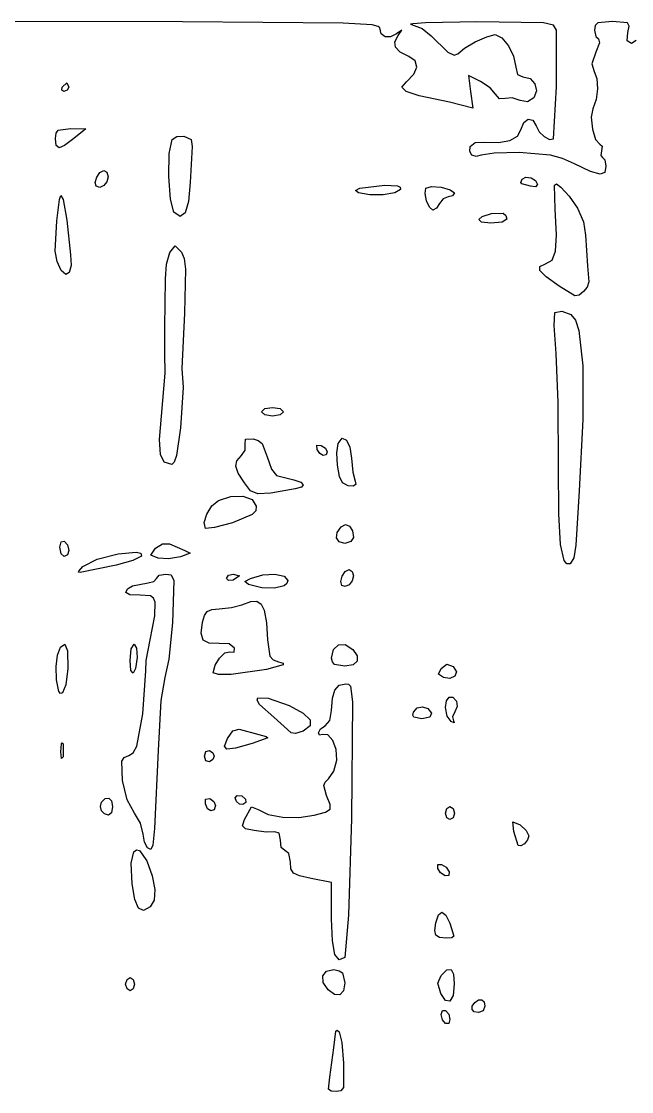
# Model space of a CAD drawing. Extents: x 0 to 282, y 0 to 282.
# Drawn here: x 128.5 to 177.6, y 196.1 to 282.2 of the extents above; entities that cross this region are included whole.
import ezdxf

# ---------------------------------------------------------------- set-up
doc = ezdxf.new("R2010")
doc.units = 0

msp = doc.modelspace()

# ---------------------------------------------------------------- linework, layer by layer
at = {"layer": 'Layer 1'}
for p, q in [((141.46393, 282.187394), (125.58893, 282.222672)), ((154.375595, 282.085971), (141.46393, 282.187394)), ((156.723773, 281.934386), (154.375595, 282.085971)), ((157.20085, 281.826141), (156.723773, 281.934386)), ((157.33893, 281.693505), (157.20085, 281.826141)), ((157.454135, 281.234894), (157.33893, 281.693505)), ((159.107233, 281.521526), (158.67949, 281.234894)), ((158.820601, 281.093783), (159.107233, 281.521526)), ((159.995789, 282.033617), (159.812511, 282.003644)), ((159.812511, 282.003644), (159.878933, 281.975739)), ((159.878933, 281.975739), (160.752058, 281.649419)), ((161.025458, 282.094802), (159.995789, 282.033617)), ((160.752058, 281.649419), (161.466433, 281.058516)), ((165.135323, 282.187406), (161.025458, 282.094802)), ((170.515188, 282.116851), (165.135323, 282.187406)), ((171.316656, 281.909593), (170.515188, 282.116851)), ((171.555883, 281.517128), (171.316656, 281.909593)), ((171.564702, 276.970707), (171.555883, 281.517128)), ((174.682376, 281.880368), (174.625051, 281.517117)), ((174.625051, 281.517117), (174.717655, 281.018818)), ((174.898452, 282.094791), (174.682376, 281.880368)), ((176.071441, 282.222673), (174.898452, 282.094791)), ((177.284112, 282.099201), (176.071441, 282.222673)), ((177.396009, 281.83572), (177.284112, 282.099201)), ((177.306161, 281.340728), (177.396009, 281.83572)), ((157.757856, 280.98795), (157.454135, 281.234894)), ((158.187254, 280.97913), (157.757856, 280.98795)), ((158.67949, 281.234894), (158.187254, 280.97913)), ((158.551057, 280.591077), (158.820601, 281.093783)), ((161.466433, 281.058516), (162.820219, 279.740005)), ((165.025085, 280.573444), (165.945063, 280.991265)), ((165.945063, 280.991265), (166.616993, 281.164346)), ((166.616993, 281.164346), (167.158839, 280.910235)), ((167.158839, 280.910235), (167.697377, 280.26917)), ((174.717655, 281.018818), (174.942551, 280.811561)), ((174.942551, 280.811561), (175.021925, 280.494061)), ((177.248834, 280.661631), (177.306161, 281.340728)), ((177.588383, 280.458783), (177.248834, 280.661631)), ((177.985257, 280.692498), (177.588383, 280.458783)), ((158.595705, 280.141286), (158.551057, 280.591077)), ((158.964467, 279.744412), (158.595705, 280.141286)), ((163.618383, 279.612126), (164.151409, 280.06302)), ((164.151409, 280.06302), (165.025085, 280.573444)), ((167.697377, 280.26917), (168.110239, 279.423053)), ((175.021925, 280.494061), (174.730884, 279.753231)), ((159.667268, 279.400453), (158.964467, 279.744412)), ((160.170528, 279.046021), (159.667268, 279.400453)), ((160.306679, 278.549376), (160.170528, 279.046021)), ((162.820219, 279.740005), (163.316865, 279.505739)), ((163.316865, 279.505739), (163.618383, 279.612126)), ((168.110239, 279.423053), (168.275053, 278.553786)), ((174.730884, 279.753231), (174.408973, 278.805139)), ((160.079027, 277.966743), (160.306679, 278.549376)), ((168.275053, 278.553786), (168.411755, 277.940834)), ((174.408973, 278.805139), (174.589773, 278.201011)), ((174.589773, 278.201011), (174.816322, 277.633259)), ((131.762653, 276.930825), (132.150709, 277.283603)), ((132.150709, 277.283603), (132.29182, 276.930825)), ((159.116053, 276.926599), (159.490879, 277.354343)), ((159.490879, 277.354343), (160.079027, 277.966743)), ((165.452821, 277.389626), (164.465043, 277.883515)), ((164.465043, 277.883515), (164.641432, 276.578235)), ((166.211298, 276.891324), (165.452821, 277.389626)), ((168.411755, 277.940834), (168.839498, 277.777674)), ((168.839498, 277.777674), (169.428748, 277.637114)), ((169.428748, 277.637114), (169.822867, 277.208819)), ((169.822867, 277.208819), (169.945788, 276.641619)), ((174.816322, 277.633259), (174.867585, 276.807539)), ((131.727375, 276.68829), (131.762653, 276.930825)), ((131.903764, 276.578047), (131.727375, 276.68829)), ((132.177167, 276.68829), (131.903764, 276.578047)), ((132.29182, 276.930825), (132.177167, 276.68829)), ((132.29182, 276.930825), (132.29182, 276.930825)), ((159.455601, 276.578231), (159.116053, 276.926599)), ((160.513931, 276.225453), (159.455601, 276.578231)), ((164.641432, 276.578235), (164.817821, 275.237675)), ((166.652271, 276.366566), (166.211298, 276.891324)), ((166.974182, 276.004969), (166.652271, 276.366566)), ((169.945788, 276.641619), (169.721443, 276.084344)), ((171.308938, 272.768238), (171.564702, 276.970707)), ((174.867585, 276.807539), (174.753484, 275.928902)), ((162.948101, 275.731564), (160.513931, 276.225453)), ((164.817821, 275.237675), (162.948101, 275.731564)), ((167.428383, 276.013788), (166.974182, 276.004969)), ((168.001652, 276.062295), (167.428383, 276.013788)), ((168.627833, 275.872677), (168.001652, 276.062295)), ((169.214325, 275.740386), (168.627833, 275.872677)), ((169.721443, 276.084344), (169.214325, 275.740386)), ((174.753484, 275.928902), (174.48394, 275.202401)), ((174.48394, 275.202401), (174.353853, 274.517791)), ((168.698388, 273.509068), (168.916118, 274.09942)), ((168.916118, 274.09942), (169.276062, 274.368966)), ((169.276062, 274.368966), (169.655848, 274.287938)), ((169.655848, 274.287938), (169.933108, 273.826568)), ((169.933108, 273.826568), (170.167926, 273.353625)), ((174.353853, 274.517791), (174.448662, 273.561984)), ((131.23345, 272.803327), (131.276996, 273.227763)), ((131.276996, 273.227763), (131.449527, 273.473605)), ((131.449527, 273.473605), (132.4329, 273.614716)), ((132.4329, 273.614716), (133.66762, 273.579438)), ((133.66762, 273.579438), (132.715119, 272.803326)), ((140.61735, 272.732767), (140.987767, 272.962072)), ((140.987767, 272.962072), (141.569851, 272.979712)), ((141.569851, 272.979712), (142.143115, 272.732767)), ((167.803211, 272.644762), (168.424431, 272.987618)), ((168.424431, 272.987618), (168.698388, 273.509068)), ((170.167926, 273.353625), (170.568107, 272.953442)), ((170.568107, 272.953442), (170.994747, 272.725239)), ((174.448662, 273.561984), (174.702221, 272.71201)), ((131.291328, 272.247701), (131.23345, 272.803327)), ((131.511265, 272.062493), (131.291328, 272.247701)), ((131.962712, 272.247701), (131.511265, 272.062493)), ((132.71512, 272.803327), (131.962712, 272.247701)), ((132.715119, 272.803326), (132.71512, 272.803327)), ((140.381429, 271.599471), (140.61735, 272.732767)), ((142.24013, 272.168327), (142.063741, 269.275547)), ((142.143115, 272.732767), (142.240129, 272.168323)), ((142.240129, 272.168323), (142.24013, 272.168327)), ((164.575291, 271.760612), (164.606158, 272.168512)), ((164.606158, 272.168512), (165.016263, 272.490422)), ((165.016263, 272.490422), (165.770328, 272.52129)), ((165.770328, 272.52129), (166.897564, 272.487115)), ((166.897564, 272.487115), (167.803211, 272.644762)), ((170.994747, 272.725239), (171.308938, 272.768238)), ((174.702221, 272.71201), (175.048385, 272.344901)), ((175.048385, 272.344901), (175.238003, 272.186151)), ((175.238003, 272.186151), (175.189496, 271.815734)), ((140.343947, 269.751797), (140.381429, 271.599471)), ((164.756089, 271.471775), (164.575291, 271.760612)), ((165.082409, 271.354918), (164.756089, 271.471775)), ((165.488103, 271.462956), (165.082409, 271.354918)), ((166.546438, 271.634935), (165.488103, 271.462956)), ((168.557273, 271.674623), (166.546438, 271.634935)), ((171.070814, 271.467366), (168.557273, 271.674623)), ((172.02993, 271.193412), (171.070814, 271.467366)), ((173.002273, 270.7574), (172.02993, 271.193412)), ((175.189496, 271.815734), (175.132169, 271.445317)), ((175.132169, 271.445317), (175.260051, 271.286567)), ((175.260051, 271.286567), (175.454079, 271.07931)), ((174.292117, 270.15437), (173.002273, 270.7574)), ((175.542273, 270.581011), (175.443054, 270.07279)), ((175.454079, 271.07931), (175.542273, 270.581011)), ((134.429372, 269.275544), (134.549537, 269.698877)), ((134.549537, 269.698877), (134.801994, 270.069294)), ((134.801994, 270.069294), (135.113982, 270.228044)), ((135.113982, 270.228044), (135.356517, 270.086932)), ((135.356517, 270.086932), (135.46676, 269.734155)), ((135.46676, 269.734156), (135.36258, 269.330115)), ((135.46676, 269.734155), (135.46676, 269.734156)), ((140.478444, 267.930581), (140.343947, 269.751797)), ((168.693994, 269.266725), (168.804237, 269.52249)), ((168.804237, 269.52249), (169.101342, 269.689508)), ((169.101342, 269.689508), (169.514201, 269.641552)), ((169.514201, 269.641552), (169.880758, 269.428232)), ((169.880758, 269.428232), (170.038957, 269.099156)), ((175.066023, 269.928372), (174.292117, 270.15437)), ((175.443054, 270.07279), (175.066023, 269.928372)), ((134.514259, 268.958044), (134.429372, 269.275544)), ((134.797033, 268.865992), (134.514259, 268.958044)), ((135.109572, 269.015371), (134.797033, 268.865992)), ((135.36258, 269.330115), (135.109572, 269.015371)), ((142.063741, 269.275547), (141.934205, 267.744821)), ((155.380513, 268.62236), (155.729433, 268.81253)), ((155.61037, 268.428884), (155.380513, 268.62236)), ((155.729433, 268.81253), (157.72704, 269.063884)), ((157.72704, 269.063884), (158.772143, 269.006557)), ((158.99704, 268.711106), (158.542287, 268.438805)), ((158.772143, 269.006557), (158.982156, 268.890251)), ((158.982156, 268.890251), (158.99704, 268.711106)), ((158.99704, 268.711106), (158.99704, 268.711106)), ((160.977559, 268.377619), (161.043153, 268.81694)), ((161.043153, 268.81694), (161.490741, 268.954744)), ((161.490741, 268.954744), (162.269058, 268.887495)), ((162.269058, 268.887495), (163.007688, 268.687955)), ((163.007688, 268.687955), (163.336213, 268.428884)), ((168.768959, 269.169712), (168.693994, 269.266725)), ((169.474515, 268.958045), (168.768959, 269.169712)), ((169.8758, 268.909537), (169.474515, 268.958045)), ((170.03896, 269.099156), (169.8758, 268.909537)), ((170.038957, 269.099156), (170.03896, 269.099156)), ((171.388335, 269.063877), (171.559212, 269.167505)), ((171.450071, 267.1236), (171.388335, 269.063877)), ((171.559212, 269.167505), (171.908682, 268.88749)), ((171.908682, 268.88749), (172.565732, 268.173116)), ((131.33922, 266.171104), (131.550887, 267.899714)), ((131.550887, 267.899714), (131.664437, 268.21115)), ((131.664437, 268.21115), (131.850748, 267.904123)), ((131.850748, 267.904123), (132.15061, 266.241654)), ((140.758461, 266.876657), (140.478444, 267.930581)), ((141.934205, 267.744821), (141.662456, 266.81933)), ((156.521529, 268.264621), (155.61037, 268.428884)), ((157.607976, 268.278953), (156.521529, 268.264621)), ((158.542287, 268.438805), (157.607976, 268.278953)), ((161.10048, 267.789472), (160.977559, 268.377619)), ((161.335849, 267.274086), (161.10048, 267.789472)), ((162.436626, 267.952633), (162.136765, 267.582217)), ((162.842321, 268.111384), (162.436626, 267.952633)), ((163.195099, 268.203988), (162.842321, 268.111384)), ((163.33621, 268.428884), (163.195099, 268.203988)), ((163.336213, 268.428884), (163.33621, 268.428884)), ((172.565732, 268.173116), (173.249242, 267.19416)), ((141.265029, 266.522226), (140.758461, 266.876657)), ((161.607598, 267.05305), (161.335849, 267.274086)), ((161.911869, 267.2118), (161.607598, 267.05305)), ((162.136765, 267.582217), (161.911869, 267.2118)), ((171.557008, 265.065357), (171.450071, 267.1236)), ((173.249242, 267.19416), (173.24924, 267.194156)), ((173.24924, 267.194156), (173.72549, 266.091724)), ((131.198109, 263.741346), (131.33922, 266.171104)), ((132.15061, 266.241664), (132.432832, 263.454714)), ((132.15061, 266.241654), (132.15061, 266.241664)), ((141.662456, 266.81933), (141.265029, 266.522226)), ((165.294089, 266.276942), (165.569698, 266.530501)), ((165.52119, 266.076299), (165.294089, 266.276942)), ((166.26423, 265.99472), (165.52119, 266.076299)), ((165.569698, 266.530501), (166.334786, 266.770832)), ((167.181454, 266.087324), (166.26423, 265.99472)), ((166.334786, 266.770832), (167.256416, 266.79288)), ((167.56951, 266.31222), (167.181454, 266.087324)), ((167.256416, 266.79288), (167.490682, 266.617043)), ((167.490682, 266.617043), (167.569506, 266.312221)), ((167.569506, 266.312221), (167.56951, 266.31222)), ((173.72549, 266.091724), (173.88424, 265.042206)), ((171.48535, 263.754565), (171.557008, 265.065357)), ((173.88424, 265.042206), (174.060629, 262.572756)), ((131.359064, 262.901845), (131.198109, 263.741346)), ((132.432832, 263.454714), (132.480788, 262.591509)), ((140.171849, 262.705052), (140.440843, 263.631097)), ((140.440843, 263.631097), (140.859767, 264.164674)), ((140.859767, 264.164674), (141.358066, 263.666375)), ((141.358066, 263.666375), (141.590128, 263.158154)), ((171.202024, 263.025858), (171.48535, 263.754565)), ((131.691998, 262.184714), (131.359064, 262.901845)), ((132.480788, 262.591509), (132.340228, 262.025962)), ((140.088065, 261.514427), (140.171849, 262.705052)), ((141.590128, 263.158154), (141.706434, 262.29936)), ((170.224716, 262.5022), (170.673959, 262.71387)), ((170.673959, 262.71387), (171.202024, 263.025858)), ((174.060629, 262.572756), (174.153233, 261.267476)), ((132.060761, 261.857291), (131.691998, 262.184714)), ((132.340228, 262.025962), (132.060761, 261.857291)), ((141.706434, 262.29936), (141.605011, 258.762765)), ((170.228574, 262.184698), (170.224716, 262.5022)), ((170.728527, 261.68199), (170.228574, 262.184698)), ((171.767569, 260.9147), (170.728527, 261.68199)), ((140.052787, 259.468317), (140.088065, 261.514427)), ((173.046392, 260.160636), (171.767569, 260.9147)), ((174.015981, 260.846347), (173.743129, 260.491366)), ((174.153233, 261.267476), (174.015981, 260.846347)), ((173.394761, 260.205285), (173.046392, 260.160636)), ((173.743129, 260.491366), (173.394761, 260.205285)), ((140.017509, 257.704427), (140.052787, 259.468317)), ((141.60501, 258.762777), (141.393343, 254.308956)), ((141.605011, 258.762765), (141.60501, 258.762777)), ((171.375004, 257.75291), (171.414692, 258.798021)), ((171.414692, 258.798021), (172.001186, 258.925903)), ((172.001186, 258.925903), (172.719972, 258.65691)), ((172.71997, 258.656941), (173.077225, 258.205288)), ((172.719972, 258.65691), (172.71997, 258.656941)), ((140.017509, 255.517207), (140.017509, 257.704427)), ((171.520525, 255.517181), (171.375004, 257.75291)), ((173.077225, 258.205288), (173.35552, 257.358827)), ((173.35552, 257.358827), (173.676879, 254.516205)), ((140.052787, 253.929707), (140.017509, 255.517207)), ((171.705734, 251.574888), (171.520525, 255.517181)), ((141.393343, 254.308956), (141.499177, 252.765547)), ((173.676879, 254.516205), (173.687352, 250.198526)), ((139.770565, 250.472487), (140.052787, 253.929707)), ((141.499177, 252.765547), (141.28751, 249.519987)), ((171.732192, 246.415511), (171.705734, 251.574888)), ((147.81348, 250.82527), (148.069244, 251.081034)), ((148.069244, 250.582735), (147.81348, 250.82527)), ((148.069244, 251.081034), (148.695425, 251.178048)), ((148.695425, 250.472492), (148.069244, 250.582735)), ((148.695425, 251.178048), (149.321606, 251.081034)), ((149.321606, 250.582735), (148.695425, 250.472492)), ((149.321606, 251.081034), (149.57737, 250.82527)), ((149.57737, 250.82527), (149.321606, 250.582735)), ((149.57737, 250.82527), (149.57737, 250.82527)), ((139.609609, 248.586226), (139.770565, 250.472487)), ((173.687352, 250.198526), (173.390248, 244.475241)), ((141.28751, 249.519987), (140.974419, 247.315122)), ((139.67355, 247.394498), (139.609609, 248.586226)), ((146.494953, 247.734045), (146.508182, 248.249983)), ((146.508182, 248.249983), (146.53464, 248.629219)), ((146.53464, 248.629219), (147.143182, 248.638039)), ((147.143182, 248.638039), (147.552735, 248.526142)), ((147.552735, 248.526142), (147.853148, 248.272031)), ((147.853148, 248.272031), (148.272072, 247.191649)), ((152.293741, 247.791378), (152.267283, 248.135336)), ((152.267283, 248.135336), (152.611241, 248.108878)), ((152.611241, 248.108878), (152.95079, 247.888392)), ((153.883443, 247.516317), (153.987072, 248.285261)), ((153.987072, 248.285261), (154.301264, 248.688199)), ((154.301264, 248.688199), (154.648529, 248.545434)), ((154.648529, 248.545434), (154.929647, 247.972719)), ((154.929647, 247.972719), (155.045402, 247.085811)), ((139.988846, 246.771624), (139.67355, 247.394498)), ((140.974419, 247.315122), (140.786455, 246.771624)), ((145.82247, 246.876354), (146.190682, 247.297482)), ((146.190682, 247.297482), (146.494953, 247.734045)), ((148.27207, 247.191655), (148.616029, 246.199467)), ((148.272072, 247.191649), (148.27207, 247.191655)), ((152.509817, 247.471122), (152.293741, 247.791378)), ((152.77881, 247.319537), (152.509817, 247.471122)), ((153.008116, 247.359776), (152.77881, 247.319537)), ((152.95079, 247.888392), (153.10513, 247.614989)), ((153.10513, 247.614989), (153.008116, 247.359776)), ((153.10513, 247.614989), (153.10513, 247.614989)), ((153.925336, 246.525783), (153.883443, 247.516317)), ((155.045402, 247.085811), (155.04541, 247.085822)), ((155.04541, 247.085822), (155.151243, 245.970161)), ((140.581954, 246.591927), (139.988846, 246.771624)), ((140.786455, 246.771624), (140.581954, 246.591927)), ((145.732071, 246.441997), (145.82247, 246.876354)), ((145.932713, 245.888577), (145.732071, 246.441997)), ((148.616029, 246.199467), (149.012904, 245.709985)), ((154.086291, 245.621238), (153.925336, 246.525783)), ((171.741563, 242.612125), (171.732192, 246.415511)), ((146.437627, 245.110262), (145.932713, 245.888577)), ((149.012904, 245.709985), (150.424014, 245.357207)), ((150.424014, 245.357207), (150.971372, 245.171998)), ((154.33985, 245.110261), (154.086291, 245.621238)), ((155.151243, 245.970161), (155.36291, 245.251372)), ((146.938126, 244.472506), (146.437627, 245.110262)), ((147.504773, 244.215088), (146.938126, 244.472506)), ((150.529847, 244.616373), (148.560903, 244.281785)), ((151.034211, 244.761894), (150.529847, 244.616373)), ((150.971372, 245.171998), (151.178079, 244.960331)), ((151.178079, 244.960331), (151.034211, 244.761894)), ((154.7924, 244.87434), (154.33985, 245.110261)), ((155.18211, 244.836858), (154.7924, 244.87434)), ((155.406456, 244.971354), (155.18211, 244.836858)), ((155.36291, 245.251372), (155.406456, 244.971354)), ((173.390248, 244.475241), (173.108026, 240.100791)), ((143.823768, 243.252115), (144.35624, 243.699152)), ((144.35624, 243.699152), (145.351184, 244.014447)), ((145.351184, 244.014447), (146.309749, 244.025471)), ((146.309749, 244.025471), (147.050031, 243.758683)), ((147.050031, 243.758683), (147.39013, 243.240541)), ((148.560903, 244.281785), (147.504773, 244.215088)), ((143.403743, 242.58349), (143.823768, 243.252115)), ((147.350443, 242.86737), (147.07263, 242.557035)), ((147.39013, 243.240543), (147.350443, 242.86737)), ((147.39013, 243.240541), (147.39013, 243.240543)), ((143.195384, 241.908251), (143.403743, 242.58349)), ((143.29791, 241.441372), (143.195384, 241.908251)), ((145.48513, 241.899983), (144.021102, 241.511927)), ((147.07263, 242.557035), (145.48513, 241.899983)), ((171.886533, 240.144884), (171.741563, 242.612125)), ((144.021102, 241.511927), (143.29791, 241.441372)), ((153.845966, 240.674085), (153.901087, 241.105137)), ((153.901087, 241.105137), (154.234022, 241.582492)), ((154.234022, 241.582492), (154.581839, 241.757227)), ((154.581839, 241.757227), (154.89989, 241.630999)), ((154.89989, 241.630999), (155.131952, 241.260031)), ((155.131952, 241.260031), (155.2218, 240.700547)), ((131.585644, 239.924427), (131.695887, 240.35658)), ((131.695887, 240.35658), (131.938422, 240.418316)), ((131.938422, 240.418316), (132.194186, 240.114045)), ((139.276205, 239.853871), (139.853879, 240.215468)), ((139.853879, 240.215468), (140.405095, 240.206649)), ((140.405095, 240.206649), (141.639815, 239.677482)), ((154.055428, 240.362097), (153.845966, 240.674085)), ((154.516244, 240.241932), (154.055428, 240.362097)), ((155.014543, 240.378633), (154.516244, 240.241932)), ((155.2218, 240.700543), (155.014543, 240.378633)), ((155.2218, 240.700547), (155.2218, 240.700543)), ((131.695887, 239.39526), (131.585644, 239.924427)), ((131.938422, 239.183593), (131.695887, 239.39526)), ((132.194186, 239.324704), (131.938422, 239.183593)), ((132.194186, 240.114045), (132.2912, 239.677482)), ((132.2912, 239.677482), (132.194186, 239.324704)), ((132.2912, 239.677482), (132.2912, 239.677482)), ((134.580409, 238.970824), (136.273194, 239.40408)), ((136.273194, 239.40408), (137.721239, 239.533064)), ((137.721239, 239.533064), (138.110605, 239.440046)), ((138.110605, 239.440046), (138.14733, 239.218871)), ((138.905788, 239.302656), (139.276205, 239.853871)), ((139.487872, 239.042482), (138.905788, 239.302656)), ((142.058744, 239.439356), (141.287042, 239.148315)), ((141.639815, 239.677482), (141.63982, 239.677482)), ((141.63982, 239.677482), (142.058744, 239.439356)), ((172.183638, 238.855039), (171.886533, 240.144884)), ((173.108026, 240.100791), (172.944866, 239.077734)), ((136.10121, 238.478037), (133.226069, 237.909182)), ((133.4201, 238.372204), (134.580409, 238.970824)), ((137.454995, 238.874912), (136.10121, 238.478037)), ((138.14732, 239.218871), (137.454995, 238.874912)), ((138.14733, 239.218871), (138.14732, 239.218871)), ((140.334543, 238.989565), (139.487872, 239.042482)), ((141.287042, 239.148315), (140.334543, 238.989565)), ((172.394409, 238.602031), (172.183638, 238.855039)), ((172.649415, 238.583841), (172.394409, 238.602031)), ((172.944866, 239.077734), (172.649415, 238.583841)), ((133.083993, 237.9313), (133.09488, 238.016669)), ((133.226069, 237.909182), (133.083993, 237.9313)), ((133.09488, 238.016669), (133.4201, 238.372204)), ((139.346842, 237.419693), (139.576148, 237.675457)), ((139.576148, 237.675457), (140.122954, 237.772471)), ((140.122954, 237.772471), (140.547941, 237.701364)), ((140.547941, 237.701364), (140.744725, 237.256532)), ((144.991286, 237.419704), (145.150036, 237.675468)), ((145.150036, 237.675468), (145.520453, 237.772482)), ((145.520453, 237.772482), (146.04962, 237.631371)), ((146.04962, 237.631371), (145.520453, 237.278593)), ((146.04962, 237.631371), (146.04962, 237.631371)), ((146.931569, 237.419704), (147.920999, 237.699721)), ((147.920999, 237.699721), (148.893894, 237.754843)), ((148.893894, 237.754843), (149.635279, 237.598298)), ((149.635279, 237.598298), (149.930179, 237.243315)), ((154.184432, 237.172759), (154.304597, 237.596092)), ((154.304597, 237.596092), (154.557054, 237.966509)), ((154.557054, 237.966509), (154.869042, 238.125259)), ((154.869042, 238.125259), (155.111577, 237.984148)), ((155.111577, 237.984148), (155.22182, 237.63137)), ((155.22182, 237.631371), (155.11764, 237.22733)), ((155.22182, 237.63137), (155.22182, 237.631371)), ((137.024569, 236.590664), (137.41979, 236.837609)), ((137.41979, 236.837609), (138.676564, 237.066915)), ((138.676564, 237.066915), (139.143995, 237.177158)), ((139.143995, 237.177158), (139.346842, 237.419693)), ((140.744725, 237.256532), (140.652121, 233.856631)), ((145.150036, 237.243315), (144.991286, 237.419704)), ((145.520453, 237.278593), (145.150036, 237.243315)), ((146.472957, 237.15953), (146.931569, 237.419704)), ((146.75518, 236.925815), (146.472957, 237.15953)), ((147.831702, 236.657924), (146.75518, 236.925815)), ((149.627562, 236.836518), (148.858616, 236.634773)), ((149.850185, 237.015525), (149.627562, 236.836518)), ((149.93018, 237.243315), (149.850185, 237.015525)), ((149.930179, 237.243315), (149.93018, 237.243315)), ((154.269319, 236.855259), (154.184432, 237.172759)), ((154.552093, 236.763207), (154.269319, 236.855259)), ((154.864632, 236.912586), (154.552093, 236.763207)), ((155.11764, 237.22733), (154.864632, 236.912586)), ((136.877394, 236.290803), (137.024569, 236.590664)), ((137.221354, 236.092365), (136.877394, 236.290803)), ((138.041564, 236.079136), (137.221354, 236.092365)), ((138.867836, 236.02291), (138.041564, 236.079136)), ((139.113747, 235.839768), (138.867836, 236.02291)), ((148.858616, 236.634773), (147.831702, 236.657924)), ((139.254238, 235.523507), (139.113747, 235.839768)), ((139.23715, 234.402333), (139.254238, 235.523507)), ((144.391577, 234.985528), (145.401405, 235.078132)), ((145.401405, 235.078132), (146.226027, 235.303028)), ((146.226027, 235.303028), (146.943711, 235.559343)), ((146.943711, 235.559343), (147.443113, 235.58084)), ((147.443113, 235.58084), (147.783765, 235.357598)), ((147.783765, 235.357598), (148.025197, 234.879694)), ((138.852953, 232.480796), (139.23715, 234.402333)), ((143.051017, 233.891918), (143.215831, 234.429904)), ((143.215831, 234.429904), (143.443483, 234.756222)), ((143.443483, 234.756222), (143.810043, 234.923791)), ((143.810043, 234.923791), (144.391577, 234.985528)), ((148.02518, 234.879705), (148.219208, 233.839008)), ((148.025197, 234.879694), (148.02518, 234.879705)), ((140.65212, 233.856651), (140.361078, 230.937411)), ((140.652121, 233.856631), (140.65212, 233.856651)), ((142.942979, 233.01218), (143.051017, 233.891918)), ((148.219208, 233.839008), (148.307402, 232.480815)), ((138.531043, 230.818332), (138.852953, 232.480796)), ((143.112755, 232.463171), (142.942979, 233.01218)), ((143.586801, 232.205202), (143.112755, 232.463171)), ((148.307402, 232.480815), (148.483791, 231.162306)), ((131.400471, 231.254914), (131.640801, 231.889913)), ((131.640801, 231.889913), (131.973735, 232.128038)), ((131.973735, 232.128038), (132.203041, 231.594461)), ((132.203041, 231.594461), (132.22068, 230.187758)), ((137.230125, 230.822761), (137.322729, 231.753214)), ((137.322729, 231.753214), (137.547625, 232.128041)), ((137.547625, 232.128041), (137.750472, 231.82377)), ((137.750472, 231.82377), (137.79457, 231.069711)), ((144.391577, 232.198588), (143.586801, 232.205202)), ((145.220603, 232.15008), (144.391577, 232.198588)), ((145.626297, 231.810532), (145.220603, 232.15008)), ((145.621887, 231.497442), (145.626297, 231.810532)), ((153.45794, 230.999146), (153.608422, 231.699742)), ((153.608422, 231.699742), (154.000336, 232.07953)), ((154.000336, 232.07953), (154.544384, 232.095516)), ((154.544384, 232.095516), (155.15127, 231.704702)), ((155.15127, 231.704706), (155.51838, 231.182704)), ((155.15127, 231.704702), (155.15127, 231.704706)), ((131.279204, 230.342102), (131.400471, 231.254914)), ((137.303437, 230.017988), (137.230125, 230.822761)), ((137.79457, 231.069706), (137.661727, 230.167919)), ((137.79457, 231.069711), (137.79457, 231.069706)), ((138.500175, 229.976076), (138.531043, 230.818332)), ((140.361078, 230.937411), (140.01712, 229.446921)), ((144.077929, 230.431947), (144.431258, 231.012378)), ((144.431258, 231.012378), (144.870578, 231.427442)), ((144.870578, 231.427442), (145.273519, 231.52831)), ((145.273519, 231.52831), (145.621887, 231.497442)), ((148.483791, 231.162306), (148.743965, 230.878431)), ((148.743965, 230.878431), (149.189347, 230.716925)), ((149.189347, 230.716925), (149.565827, 230.592901)), ((153.514163, 230.706451), (153.45794, 230.999146)), ((153.696063, 230.509667), (153.514163, 230.706451)), ((155.521687, 230.756613), (155.181036, 230.469429)), ((155.51838, 231.182704), (155.521687, 230.756613)), ((131.303457, 229.270538), (131.279204, 230.342102)), ((132.22068, 230.187761), (132.05752, 228.87366)), ((132.22068, 230.187758), (132.22068, 230.187761)), ((137.47266, 229.808526), (137.303437, 230.017988)), ((137.661727, 230.167919), (137.47266, 229.808526)), ((138.25323, 226.518856), (138.500175, 229.976076)), ((143.932959, 229.83498), (144.077929, 230.431947)), ((144.34196, 229.680088), (143.932959, 229.83498)), ((148.201569, 230.081925), (145.379345, 229.68064)), ((149.555354, 230.465571), (148.201569, 230.081925)), ((149.565827, 230.592901), (149.555354, 230.465571)), ((154.51627, 230.364146), (153.696063, 230.509667)), ((155.181036, 230.469429), (154.51627, 230.364146)), ((162.048052, 229.72474), (162.277358, 230.187762)), ((162.277358, 230.187762), (162.740379, 230.53613)), ((162.740379, 230.53613), (163.229859, 230.328873)), ((163.229859, 230.328873), (163.498852, 229.914359)), ((163.498852, 229.914359), (163.37097, 229.552761)), ((131.506304, 228.322445), (131.303457, 229.270538)), ((140.01712, 229.446921), (139.69962, 227.603658)), ((145.379345, 229.68064), (144.34196, 229.680088)), ((162.453747, 229.446928), (162.048052, 229.72474)), ((162.965275, 229.380781), (162.453747, 229.446928)), ((163.37097, 229.552761), (162.965275, 229.380781)), ((163.37097, 229.552761), (163.37097, 229.552761)), ((131.643282, 228.171687), (131.506304, 228.322445)), ((131.788527, 228.22102), (131.643282, 228.171687)), ((132.05752, 228.87366), (131.788527, 228.22102)), ((153.520249, 227.777242), (153.718136, 228.445868)), ((153.718136, 228.445868), (154.068158, 228.830066)), ((154.068158, 228.830066), (154.586852, 228.952987)), ((154.586852, 228.952987), (154.807683, 228.921705)), ((154.807683, 228.921705), (154.971049, 228.749037)), ((154.971049, 228.749037), (155.146887, 227.506595)), ((139.69962, 227.603658), (139.487953, 223.590811)), ((147.471148, 227.616314), (147.526889, 227.815303)), ((147.659732, 227.28834), (147.471148, 227.616314)), ((147.526889, 227.815303), (148.339931, 227.799869)), ((148.801299, 226.271897), (147.659732, 227.28834)), ((148.339931, 227.799869), (150.036019, 227.18912)), ((153.457962, 226.801037), (153.520249, 227.777242)), ((155.146887, 227.506595), (155.045463, 218.122687)), ((162.630176, 227.048007), (162.71341, 227.586545)), ((162.71341, 227.586545), (162.925628, 227.863806)), ((162.925628, 227.863806), (163.210606, 227.85664)), ((163.210606, 227.85664), (163.512121, 227.541896)), ((163.51212, 227.541896), (163.573856, 227.131791)), ((163.512121, 227.541896), (163.51212, 227.541896)), ((137.76816, 223.917119), (138.25323, 226.518856)), ((150.036019, 227.18912), (150.03602, 227.189118)), ((150.03602, 227.189118), (151.174831, 226.586639)), ((151.174831, 226.586639), (151.738174, 226.046998)), ((153.312441, 225.998469), (153.457962, 226.801037)), ((159.990889, 226.413557), (160.05483, 226.659951)), ((160.072469, 226.249846), (159.990889, 226.413557)), ((160.05483, 226.659951), (160.3354, 227.006114)), ((160.3354, 227.006114), (160.764798, 227.100923)), ((160.764798, 227.100923), (161.200809, 226.957607)), ((161.200809, 226.957607), (161.50122, 226.589395)), ((161.50122, 226.589395), (161.351289, 226.254256)), ((161.50122, 226.589395), (161.50122, 226.589395)), ((162.766877, 226.35127), (162.630176, 227.048007)), ((163.371009, 226.695229), (163.1858, 226.285124)), ((163.573856, 227.131791), (163.371009, 226.695229)), ((150.212409, 225.001897), (148.801299, 226.271897)), ((151.732662, 225.566889), (151.16491, 225.143008)), ((151.738174, 226.046998), (151.732662, 225.566889)), ((152.558378, 225.310553), (152.928795, 225.566317)), ((152.928795, 225.566317), (153.312441, 225.998469)), ((160.725108, 226.130784), (160.072469, 226.249846)), ((161.351289, 226.254256), (160.725108, 226.130784)), ((163.088787, 225.919117), (162.766877, 226.35127)), ((163.309273, 225.817693), (163.088787, 225.919117)), ((163.1858, 226.285124), (163.265176, 225.954395)), ((163.265176, 225.954395), (163.309273, 225.817693)), ((145.061703, 224.543287), (145.498266, 225.165058)), ((145.498266, 225.165058), (146.014204, 225.284121)), ((146.014204, 225.284121), (147.601704, 224.860787)), ((147.6017, 224.860787), (148.188742, 224.710856)), ((147.601704, 224.860787), (147.6017, 224.860787)), ((148.188742, 224.710856), (148.329302, 224.587384)), ((150.543139, 224.940161), (150.212409, 225.001897)), ((151.16491, 225.143008), (150.543139, 224.940161)), ((152.399628, 225.001872), (152.558378, 225.310553)), ((152.492232, 224.825483), (152.399628, 225.001872)), ((152.717128, 224.860761), (152.492232, 224.825483)), ((153.152038, 224.848635), (152.717128, 224.860761)), ((153.550568, 224.393332), (153.152038, 224.848635)), ((131.656111, 223.484951), (131.704618, 224.106722)), ((131.704618, 224.106722), (131.760291, 224.194365)), ((131.760291, 224.194365), (131.8325, 224.119951)), ((131.8325, 224.119951), (131.8325, 223.061621)), ((137.489245, 223.393464), (137.76816, 223.917119)), ((144.845074, 223.93695), (145.061703, 224.543287)), ((145.022012, 223.6878), (144.845074, 223.93695)), ((147.072533, 224.155231), (145.721503, 223.76938)), ((148.329302, 224.587384), (147.072533, 224.155231)), ((153.82342, 223.660216), (153.550568, 224.393332)), ((131.704618, 222.929325), (131.656111, 223.484951)), ((131.8325, 223.061617), (131.704618, 222.929325)), ((131.8325, 223.061621), (131.8325, 223.061617)), ((136.573125, 222.717677), (136.754475, 223.021946)), ((136.754475, 223.021946), (137.12434, 223.167466)), ((137.12434, 223.167466), (137.489245, 223.393464)), ((139.487953, 223.590811), (139.205731, 217.311361)), ((143.227188, 223.132173), (143.341841, 223.506999)), ((143.341841, 222.757346), (143.227188, 223.132173)), ((143.341841, 223.506999), (143.615244, 223.590784)), ((143.615244, 223.590784), (143.888647, 223.401166)), ((143.888647, 223.401166), (144.0033, 223.132173)), ((144.0033, 223.132173), (143.888647, 222.863179)), ((144.0033, 223.132173), (144.0033, 223.132173)), ((145.721503, 223.76938), (145.022012, 223.6878)), ((153.881298, 222.814651), (153.82342, 223.660216)), ((136.630451, 221.156636), (136.573125, 222.717677)), ((143.615244, 222.673562), (143.341841, 222.757346)), ((143.888647, 222.863179), (143.615244, 222.673562)), ((153.625534, 221.910653), (153.881298, 222.814651)), ((152.930451, 221.043588), (153.21102, 221.297701)), ((153.21102, 221.297701), (153.625534, 221.910653)), ((136.987639, 219.600001), (136.630451, 221.156636)), ((152.818555, 220.77294), (152.930451, 221.043588)), ((153.034631, 219.957141), (152.818555, 220.77294)), ((134.936865, 219.428), (135.223497, 219.730066)), ((135.223497, 219.730066), (135.510129, 219.754319)), ((135.510129, 219.754319), (135.730615, 219.527219)), ((135.730615, 219.527219), (135.81881, 219.075222)), ((137.582952, 218.546076), (136.987639, 219.600001)), ((143.297701, 219.286892), (143.31534, 219.670538)), ((143.31534, 219.670538), (143.650479, 219.710226)), ((143.650479, 219.710226), (143.972389, 219.467691)), ((145.696373, 219.780782), (145.855123, 219.957171)), ((145.798899, 219.472101), (145.696373, 219.780782)), ((145.855123, 219.957171), (146.22554, 219.921893)), ((146.22554, 219.921893), (146.529811, 219.670538)), ((146.529811, 219.670538), (146.54304, 219.392726)), ((153.341657, 219.247727), (153.034631, 219.957141)), ((134.851427, 219.084043), (134.936865, 219.428)), ((134.941275, 218.740086), (134.851427, 219.084043)), ((135.17003, 218.475503), (134.941275, 218.740086)), ((135.81881, 219.075226), (135.726206, 218.576927)), ((135.81881, 219.075222), (135.81881, 219.075226)), ((143.469129, 218.892773), (143.297701, 219.286892)), ((143.743083, 218.726857), (143.469129, 218.892773)), ((143.997193, 218.805681), (143.743083, 218.726857)), ((143.972389, 219.467691), (144.10909, 219.145781)), ((144.10909, 219.145781), (143.997193, 218.805681)), ((144.10909, 219.145781), (144.10909, 219.145781)), ((146.040331, 219.269253), (145.798899, 219.472101)), ((146.321451, 219.225156), (146.040331, 219.269253)), ((146.54304, 219.392726), (146.321451, 219.225156)), ((146.449805, 218.04277), (147.002126, 219.039919)), ((146.54304, 219.392726), (146.54304, 219.392726)), ((147.002126, 219.039919), (147.531293, 218.828252)), ((147.531293, 218.828252), (148.355912, 218.434133)), ((152.950295, 218.622649), (153.34772, 218.85912)), ((153.34772, 218.85912), (153.341657, 219.247727)), ((162.630034, 218.546059), (162.740277, 218.916475)), ((162.740277, 218.916475), (162.982812, 219.075226)), ((162.982812, 219.075226), (163.238576, 218.916475)), ((163.238576, 218.916475), (163.33559, 218.546059)), ((135.50131, 218.36967), (135.17003, 218.475503)), ((135.726206, 218.576927), (135.50131, 218.36967)), ((138.081251, 217.7391), (137.582952, 218.546076)), ((146.287747, 217.518565), (146.449805, 218.04277)), ((148.355912, 218.434133), (149.524489, 218.2153)), ((149.524489, 218.2153), (150.825358, 218.188291)), ((150.825358, 218.188291), (152.046853, 218.369641)), ((152.046853, 218.369641), (152.950295, 218.622649)), ((155.04547, 218.122728), (154.807345, 210.348367)), ((155.045463, 218.122687), (155.04547, 218.122728)), ((162.740277, 218.175642), (162.630034, 218.546059)), ((162.982812, 218.016892), (162.740277, 218.175642)), ((163.238576, 218.175642), (162.982812, 218.016892)), ((163.33559, 218.546059), (163.238576, 218.175642)), ((163.33559, 218.546059), (163.33559, 218.546059)), ((168.133375, 217.064387), (168.04959, 217.831679)), ((168.04959, 217.831679), (168.627264, 217.593554)), ((138.288508, 216.852746), (138.081251, 217.7391)), ((139.205731, 217.311361), (139.06462, 215.970801)), ((146.535795, 217.278786), (146.287747, 217.518565)), ((147.213793, 217.134919), (146.535795, 217.278786)), ((148.175115, 217.002627), (147.213793, 217.134919)), ((148.871853, 217.029086), (148.175115, 217.002627)), ((149.246679, 216.918843), (148.871853, 217.029086)), ((149.330464, 216.358808), (149.246679, 216.918843)), ((168.486153, 215.935497), (168.133375, 217.064387)), ((168.627264, 217.593554), (169.125563, 217.152581)), ((169.125563, 217.152581), (169.33282, 216.711609)), ((138.394893, 216.208926), (138.288508, 216.852746)), ((138.636877, 215.750315), (138.394893, 216.208926)), ((149.38779, 215.781134), (149.330464, 216.358808)), ((168.975632, 216.085428), (168.692859, 215.907936)), ((169.225333, 216.381982), (168.975632, 216.085428)), ((169.33282, 216.711609), (169.225333, 216.381982)), ((169.33282, 216.711609), (169.33282, 216.711609)), ((137.319942, 214.507289), (137.538224, 215.437189)), ((137.538224, 215.437189), (137.736662, 215.599316)), ((137.736662, 215.599316), (137.981402, 215.540267)), ((137.981402, 215.540267), (138.570102, 214.700769)), ((138.898704, 215.622433), (138.636877, 215.750315)), ((139.06462, 215.970801), (138.898704, 215.622433)), ((149.683242, 215.547419), (149.38779, 215.781134)), ((150.018381, 215.282835), (149.683242, 215.547419)), ((150.141853, 214.594918), (150.018381, 215.282835)), ((168.692859, 215.907936), (168.486153, 215.935497)), ((137.405932, 212.866319), (137.319942, 214.507289)), ((138.5701, 214.700769), (139.011073, 213.491952)), ((138.570102, 214.700769), (138.5701, 214.700769)), ((150.167764, 214.058584), (150.141853, 214.594918)), ((161.994577, 214.101044), (162.007806, 214.405315)), ((162.007806, 214.405315), (162.312077, 214.418544)), ((162.312077, 214.418544), (162.678084, 214.184829)), ((139.011073, 213.491952), (139.21392, 212.412121)), ((150.375574, 213.717381), (150.167764, 214.058584)), ((150.881038, 213.488627), (150.375574, 213.717381)), ((151.799913, 213.289638), (150.881038, 213.488627)), ((162.228293, 213.735037), (161.994577, 214.101044)), ((162.5943, 213.501321), (162.228293, 213.735037)), ((162.898571, 213.51455), (162.5943, 213.501321)), ((162.678084, 214.184829), (162.9118, 213.818821)), ((162.9118, 213.818821), (162.898571, 213.51455)), ((162.9118, 213.818821), (162.9118, 213.818821)), ((137.622007, 211.601833), (137.405932, 212.866319)), ((153.457973, 212.972138), (151.799913, 213.289638)), ((153.457973, 210.044078), (153.457973, 212.972138)), ((139.21392, 212.412121), (139.165413, 211.550571)), ((137.917459, 210.899585), (137.622007, 211.601833)), ((138.318745, 210.713275), (137.917459, 210.899585)), ((138.852322, 210.996599), (138.318745, 210.713275)), ((139.165413, 211.550571), (138.852322, 210.996599)), ((153.524118, 208.284044), (153.457973, 210.044078)), ((154.807345, 210.348367), (154.516303, 206.939628)), ((161.853301, 209.726585), (162.059456, 210.361034)), ((162.059456, 210.361034), (162.338371, 210.568842)), ((162.338371, 210.568842), (162.656974, 210.346702)), ((162.656974, 210.346702), (162.982191, 209.691307)), ((161.767313, 209.102059), (161.853301, 209.726585)), ((162.98219, 209.691315), (163.29087, 208.655026)), ((162.982191, 209.691307), (162.98219, 209.691315)), ((161.853302, 208.72558), (161.767313, 209.102059)), ((162.150958, 208.540923), (161.853302, 208.72558)), ((162.699968, 208.491865), (162.150958, 208.540923)), ((163.121096, 208.515567), (162.699968, 208.491865)), ((163.29087, 208.655026), (163.121096, 208.515567)), ((153.722554, 207.182163), (153.524118, 208.284044)), ((154.053282, 206.735127), (153.722554, 207.182163)), ((154.516303, 206.939628), (154.053282, 206.735127)), ((152.754936, 205.457981), (153.049836, 205.837217)), ((153.049836, 205.837217), (153.632471, 205.951873)), ((153.632471, 205.951873), (154.067931, 205.865883)), ((154.067931, 205.865883), (154.338027, 205.68729)), ((162.275538, 205.49326), (162.738558, 205.929272)), ((162.738558, 205.929272), (163.069286, 205.965101)), ((163.069286, 205.965101), (163.267723, 205.59744)), ((136.875314, 204.787701), (136.985557, 205.158118)), ((136.985557, 205.158118), (137.228092, 205.316868)), ((137.228092, 205.316868), (137.483856, 205.158118)), ((137.483856, 205.158118), (137.58087, 204.787701)), ((152.78415, 204.919996), (152.754936, 205.457981)), ((153.17386, 204.329093), (152.78415, 204.919996)), ((154.338027, 205.68729), (154.514416, 204.893543)), ((154.51442, 204.893538), (154.409138, 204.25468)), ((154.514416, 204.893543), (154.51442, 204.893538)), ((162.006545, 204.8759), (162.275538, 205.49326)), ((162.24026, 204.04687), (162.006545, 204.8759)), ((163.267723, 205.59744), (163.333868, 204.822982)), ((136.985557, 204.417284), (136.875314, 204.787701)), ((137.228092, 204.258534), (136.985557, 204.417284)), ((137.483856, 204.417284), (137.228092, 204.258534)), ((137.58087, 204.787701), (137.483856, 204.417284)), ((137.58087, 204.787701), (137.58087, 204.787701)), ((153.695863, 203.95592), (153.17386, 204.329093)), ((154.409138, 204.25468), (154.121954, 203.936628)), ((162.634378, 203.458723), (162.24026, 204.04687)), ((163.33387, 204.822982), (163.237407, 203.883161)), ((163.333868, 204.822982), (163.33387, 204.822982)), ((154.121954, 203.936628), (153.695863, 203.95592)), ((162.985502, 203.416281), (162.634378, 203.458723)), ((163.237407, 203.883161), (162.985502, 203.416281)), ((164.778059, 203.015542), (164.991931, 203.306032)), ((164.991931, 203.306032), (165.282422, 203.519904)), ((165.282422, 203.519904), (165.543146, 203.535338)), ((165.543146, 203.535338), (165.731111, 203.365564)), ((165.731111, 203.365564), (165.80332, 203.02381)), ((162.275564, 202.353536), (162.385807, 202.657807)), ((162.385807, 201.916973), (162.275564, 202.353536)), ((162.385807, 202.657807), (162.628342, 202.671036)), ((162.628342, 202.671036), (162.884106, 202.366766)), ((162.884106, 202.366766), (162.98112, 201.930202)), ((164.762625, 202.754817), (164.778059, 203.015542)), ((164.932399, 202.566852), (164.762625, 202.754817)), ((165.274153, 202.494643), (164.932399, 202.566852)), ((165.64457, 202.653393), (165.274153, 202.494643)), ((165.80332, 203.02381), (165.64457, 202.653393)), ((165.80332, 203.02381), (165.80332, 203.02381)), ((162.628342, 201.612702), (162.385807, 201.916973)), ((162.884106, 201.625931), (162.628342, 201.612702)), ((162.98112, 201.930202), (162.884106, 201.625931)), ((162.98112, 201.930202), (162.98112, 201.930202)), ((153.632528, 199.67242), (153.791278, 201.008565)), ((153.791278, 201.008565), (153.890497, 201.096208)), ((153.890497, 201.096208), (154.055862, 200.94242)), ((154.055862, 200.94242), (154.271938, 200.100163)), ((154.271938, 200.100163), (154.40864, 198.4377)), ((153.315028, 197.30881), (153.632528, 199.67242)), ((154.40864, 198.4377), (154.41305, 196.484188)), ((154.40864, 198.4377), (154.40864, 198.4377)), ((153.218014, 196.343077), (153.315028, 197.30881)), ((153.414247, 196.182673), (153.218014, 196.343077)), ((154.41305, 196.484188), (154.205241, 196.200312)), ((153.808917, 196.14464), (153.414247, 196.182673)), ((154.205241, 196.200312), (153.808917, 196.14464))]:
    msp.add_line(p, q, dxfattribs=at)

doc.saveas('drawing.dxf')
